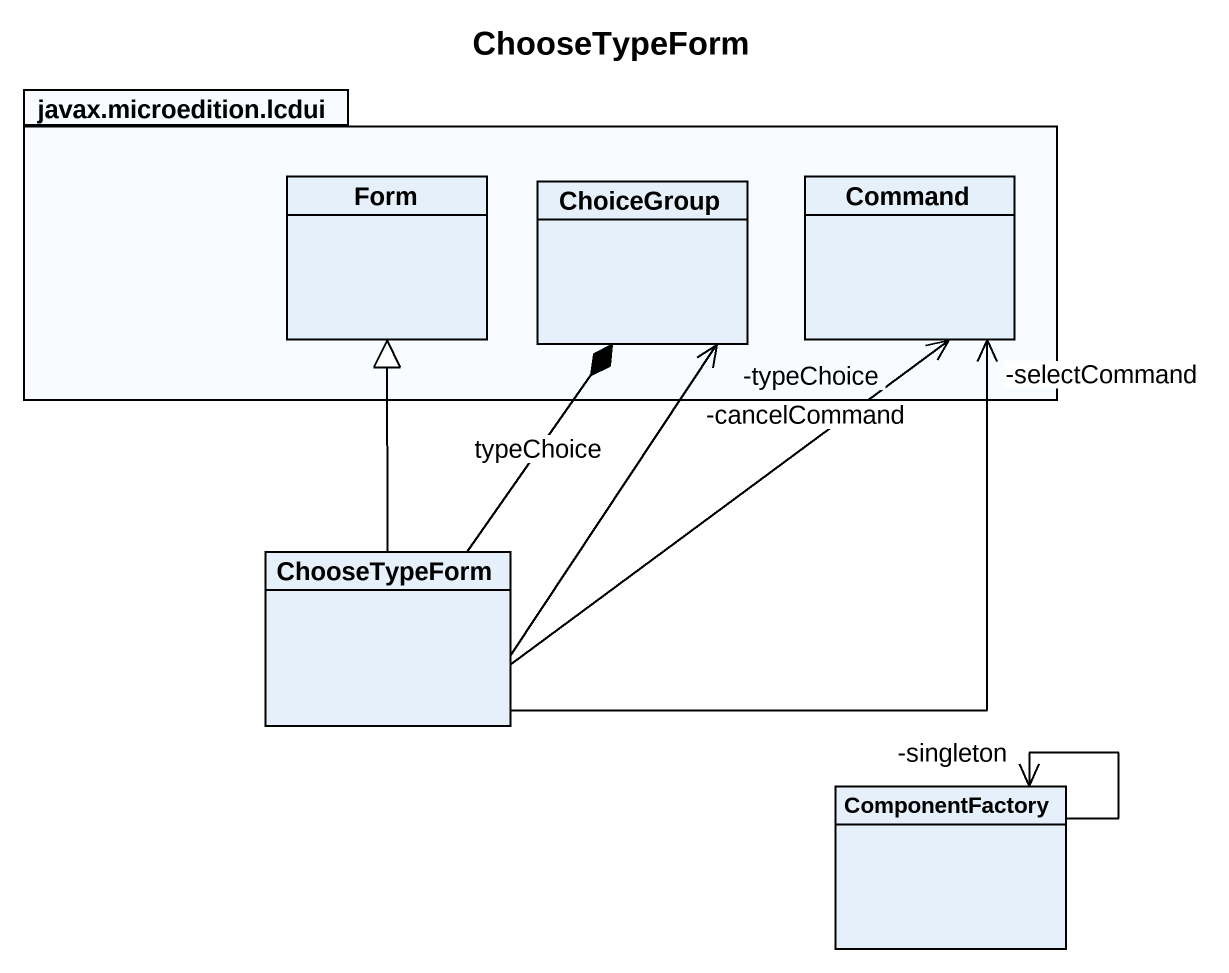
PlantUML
@startuml
title ChooseTypeForm
hide circle
hide empty members
package "javax.microedition.lcdui" as javax_microedition_lcdui {
  class Form
  class ChoiceGroup
  class Command
}
class ChooseTypeForm
class ComponentFactory
ChooseTypeForm -up-|> Form
ChooseTypeForm -up-* ChoiceGroup : typeChoice
ChooseTypeForm -up-> "-typeChoice" ChoiceGroup
ChooseTypeForm -up-> "-cancelCommand" Command
ChooseTypeForm -up-> "-selectCommand" Command
ComponentFactory --> "-singleton" ComponentFactory
@enduml
